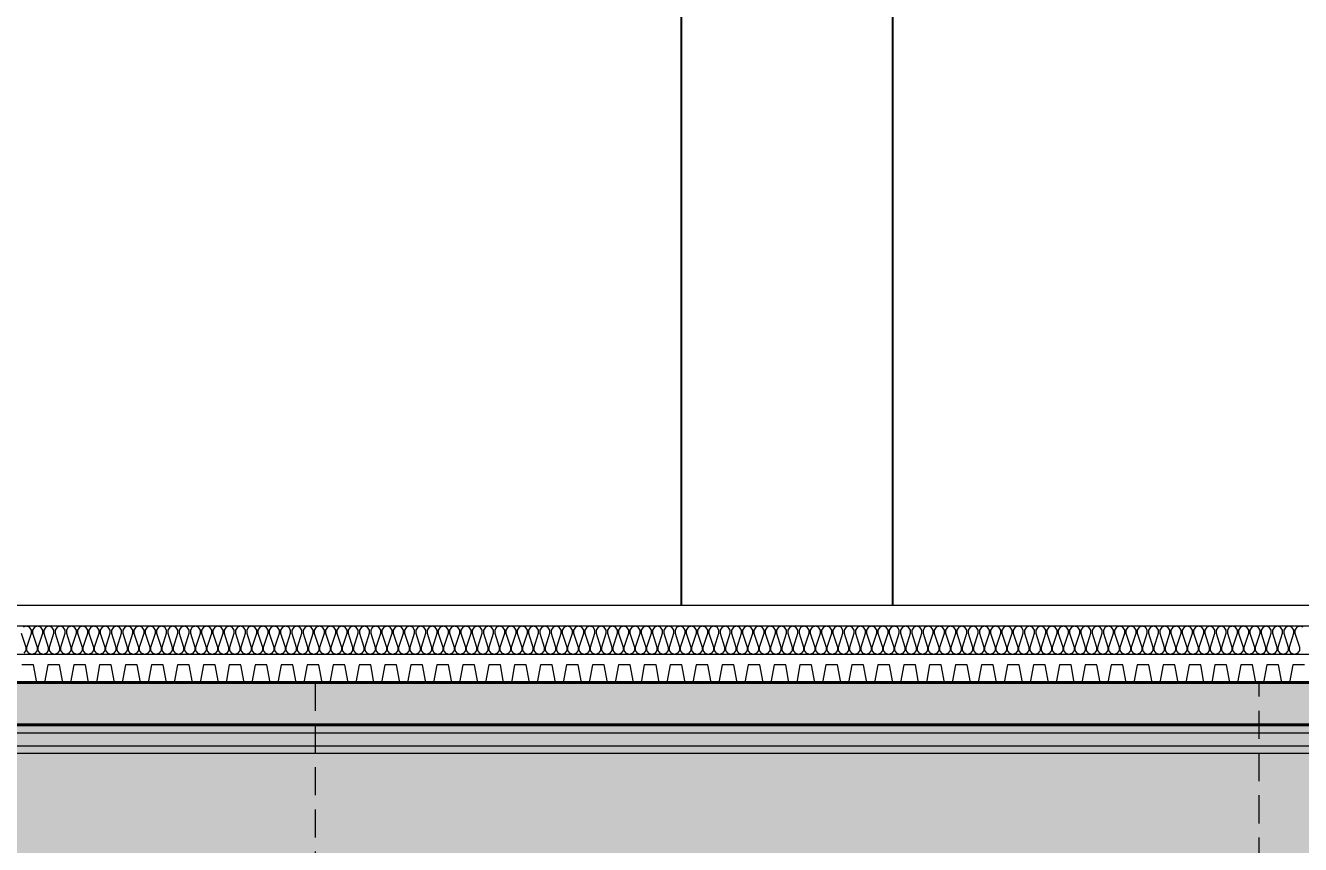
# Model space of a CAD drawing. Header units: millimetres. Extents: x 0 to 420000, y 0 to 297000.
# Drawn here: x 269607 to 278656, y 22751 to 28563 of the extents above; entities that cross this region are included whole.
import ezdxf
from ezdxf.enums import TextEntityAlignment as Align

# ---------------------------------------------------------------- set-up
doc = ezdxf.new("R2010")
doc.units = ezdxf.units.MM
doc.linetypes.add('CEN', pattern=[62, 60, -1, 0, -1])
doc.linetypes.add('HIDDEN', pattern=[0.375, 0.25, -0.125])
for name, color, linetype, lineweight in [('A-AXIS-LINE', 1, 'CEN', 15), ('A-CONC-LIN1', 2, 'Continuous', 40), ('A-ELEV-LIN2', 7, 'Continuous', 25), ('A-SECT-LIN3', 255, 'Continuous', 18), ('A-XXXX-DRBD', 9, 'Continuous', 20), ('A-XXXX-FIN2', 6, 'Continuous', 20), ('A-XXXX-HATC', 8, 'Continuous', 18), ('A-XXXX-HID', 8, 'HIDDEN', 18), ('A-XXXX-INSL2', 8, 'Continuous', 18)]:
    doc.layers.add(name, color=color, linetype=linetype, lineweight=lineweight)
doc.layers.add('A-CONC-SOLD', color=253, linetype='CEN')
doc.layers.add('A-XXXX-SOLD', color=252, linetype='Continuous')
doc.layers.add('A-XXXX-NPLT', color=144, linetype='Continuous', lineweight=15, plot=False)
doc.styles.add('맑은고딕', font='')
doc.styles.get('맑은고딕').set_extended_font_data('Malgun Gothic')

# ---------------------------------------------------------------- blocks, each defined once
blk = doc.blocks.new('axis(211208)')
at = {"layer": 'A-AXIS-LINE', "ltscale": 1000}
for p, q in [((4631788.1, -441118.7), (4955413.1, -441118.7)), ((4631788.1, -442118.7), (4955413.1, -442118.7))]:
    blk.add_line(p, q, dxfattribs=at)
blk = doc.blocks.new('지하2층')
at = {"layer": 'A-CONC-SOLD'}
h = blk.add_hatch(color=256, dxfattribs=at)
h.dxf.hatch_style = 1
h.paths.add_polyline_path([(4879373.8, -392168.7), (4878973.8, -392168.7), (4878973.8, -391118.7), (4878823.8, -391118.7), (4878823.8, -391368.7), (4878373.8, -391368.7), (4878373.8, -392368.7), (4878323.8, -392368.7), (4878323.8, -393068.7), (4878673.8, -393068.7), (4878673.8, -401668.7), (4877923.8, -401668.7), (4877923.8, -401118.7), (4877723.8, -401118.7), (4877723.8, -401668.7), (4801523.8, -401668.7), (4801523.8, -401128.7), (4801323.8, -401128.7), (4801323.8, -401968.7), (4801493.8, -401968.7), (4801478.8, -401977.7), (4801478.8, -402318.7), (4759168.8, -402318.7), (4759168.8, -401977.7), (4759153.8, -401968.7), (4759323.8, -401968.7), (4759323.8, -401128.7), (4759123.8, -401128.7), (4759123.8, -401668.7), (4682923.8, -401668.7), (4682923.8, -401118.7), (4682723.8, -401118.7), (4682723.8, -401668.7), (4681973.8, -401668.7), (4681973.8, -393068.7), (4682323.8, -393068.7), (4682323.8, -392368.7), (4682273.8, -392368.7), (4682273.8, -391368.7), (4681823.8, -391368.7), (4681823.8, -391118.7), (4681673.8, -391118.7), (4681673.8, -392168.7), (4681273.8, -392168.7), (4681273.8, -401968.7), (4758323.8, -401968.7), (4758323.8, -402618.7), (4802323.8, -402618.7), (4802323.8, -401968.7), (4879373.8, -401968.7)])
at = {"layer": 'A-CONC-LIN1'}
for points in [[(4681673.8, -391118.7), (4681673.8, -392168.7), (4681273.8, -392168.7), (4681273.8, -401968.7), (4758323.8, -401968.7), (4758323.8, -402618.7), (4802323.8, -402618.7), (4802323.8, -401968.7), (4879373.8, -401968.7), (4879373.8, -392168.7), (4878973.8, -392168.7), (4878973.8, -391118.7)], [(4878973.8, -391118.7), (4878823.8, -391118.7), (4878823.8, -391368.7), (4878373.8, -391368.7), (4878373.8, -392368.7), (4878323.8, -392368.7), (4878323.8, -393068.7), (4878673.8, -393068.7), (4878673.8, -401668.7), (4877923.8, -401668.7), (4877923.8, -401118.7), (4877723.8, -401118.7), (4877723.8, -401668.7), (4801523.8, -401668.7), (4801523.8, -401128.7), (4801323.8, -401128.7), (4801323.8, -401968.7), (4801493.8, -401968.7), (4801478.8, -401977.7), (4801478.8, -402318.7), (4759168.8, -402318.7)]]:
    blk.add_lwpolyline(points, dxfattribs=at)
at = {"layer": 'A-ELEV-LIN2'}
for p, q in [((4844573.8, -401118.7), (4844573.8, -392868.7)), ((4846073.8, -401118.7), (4846073.8, -392868.7))]:
    blk.add_line(p, q, dxfattribs=at)
at = {"layer": 'A-XXXX-DRBD'}
blk.add_lwpolyline([(4848995, -401543.7), (4848912.2, -401543.7), (4848888.9, -401668.7), (4848834.2, -401668.7), (4848810.9, -401543.7), (4848728.1, -401543.7), (4848704.8, -401668.7), (4848650.1, -401668.7), (4848626.8, -401543.7), (4848544, -401543.7), (4848520.7, -401668.7), (4848466, -401668.7), (4848442.7, -401543.7), (4848359.9, -401543.7), (4848336.6, -401668.7), (4848281.9, -401668.7), (4848258.6, -401543.7), (4848175.8, -401543.7), (4848152.5, -401668.7), (4848097.9, -401668.7), (4848074.5, -401543.7), (4847991.7, -401543.7), (4847968.4, -401668.7), (4847913.8, -401668.7), (4847890.5, -401543.7), (4847807.6, -401543.7), (4847784.3, -401668.7), (4847729.7, -401668.7), (4847706.4, -401543.7), (4847623.5, -401543.7), (4847600.2, -401668.7), (4847545.6, -401668.7), (4847522.3, -401543.7), (4847439.5, -401543.7), (4847416.1, -401668.7), (4847361.5, -401668.7), (4847338.2, -401543.7), (4847255.4, -401543.7), (4847232, -401668.7), (4847177.4, -401668.7), (4847154.1, -401543.7), (4847071.3, -401543.7), (4847048, -401668.7), (4846993.3, -401668.7), (4846970, -401543.7), (4846887.2, -401543.7), (4846863.9, -401668.7), (4846809.2, -401668.7), (4846785.9, -401543.7), (4846703.1, -401543.7), (4846679.8, -401668.7), (4846625.1, -401668.7), (4846601.8, -401543.7), (4846519, -401543.7), (4846495.7, -401668.7), (4846441.1, -401668.7), (4846417.7, -401543.7), (4846334.9, -401543.7), (4846311.6, -401668.7), (4846257, -401668.7), (4846233.7, -401543.7), (4846150.8, -401543.7), (4846127.5, -401668.7), (4846072.9, -401668.7), (4846049.6, -401543.7), (4845966.7, -401543.7), (4845943.4, -401668.7), (4845888.8, -401668.7), (4845865.5, -401543.7), (4845782.6, -401543.7), (4845759.3, -401668.7), (4845704.7, -401668.7), (4845681.4, -401543.7), (4845598.6, -401543.7), (4845575.2, -401668.7), (4845520.6, -401668.7), (4845497.3, -401543.7), (4845414.5, -401543.7), (4845391.2, -401668.7), (4845336.5, -401668.7), (4845313.2, -401543.7), (4845230.4, -401543.7), (4845207.1, -401668.7), (4845152.4, -401668.7), (4845129.1, -401543.7), (4845046.3, -401543.7), (4845023, -401668.7), (4844968.3, -401668.7), (4844945, -401543.7), (4844862.2, -401543.7), (4844838.9, -401668.7), (4844784.2, -401668.7), (4844760.9, -401543.7), (4844678.1, -401543.7), (4844654.8, -401668.7), (4844600.2, -401668.7), (4844576.8, -401543.7), (4844494, -401543.7), (4844470.7, -401668.7), (4844416.1, -401668.7), (4844392.8, -401543.7), (4844309.9, -401543.7), (4844286.6, -401668.7), (4844232, -401668.7), (4844208.7, -401543.7), (4844125.8, -401543.7), (4844102.5, -401668.7), (4844047.9, -401668.7), (4844024.6, -401543.7), (4843941.8, -401543.7), (4843918.4, -401668.7), (4843863.8, -401668.7), (4843840.5, -401543.7), (4843757.7, -401543.7), (4843734.4, -401668.7), (4843679.7, -401668.7), (4843656.4, -401543.7), (4843573.6, -401543.7), (4843550.3, -401668.7), (4843495.6, -401668.7), (4843472.3, -401543.7), (4843389.5, -401543.7), (4843366.2, -401668.7), (4843311.5, -401668.7), (4843288.2, -401543.7), (4843205.4, -401543.7), (4843182.1, -401668.7), (4843127.4, -401668.7), (4843104.1, -401543.7), (4843021.3, -401543.7), (4842998, -401668.7), (4842943.4, -401668.7), (4842920, -401543.7), (4842837.2, -401543.7), (4842813.9, -401668.7), (4842759.3, -401668.7), (4842736, -401543.7), (4842653.1, -401543.7), (4842629.8, -401668.7), (4842575.2, -401668.7), (4842551.9, -401543.7), (4842469, -401543.7), (4842445.7, -401668.7), (4842391.1, -401668.7), (4842367.8, -401543.7), (4842285, -401543.7), (4842261.6, -401668.7), (4842207, -401668.7), (4842183.7, -401543.7), (4842100.9, -401543.7), (4842077.6, -401668.7), (4842022.9, -401668.7), (4841999.6, -401543.7), (4841916.8, -401543.7), (4841893.5, -401668.7), (4841838.8, -401668.7), (4841815.5, -401543.7), (4841732.7, -401543.7), (4841709.4, -401668.7), (4841654.7, -401668.7), (4841631.4, -401543.7), (4841548.6, -401543.7), (4841525.3, -401668.7), (4841470.6, -401668.7), (4841447.3, -401543.7), (4841364.5, -401543.7), (4841341.2, -401668.7), (4841286.6, -401668.7), (4841263.2, -401543.7), (4841180.4, -401543.7), (4841157.1, -401668.7), (4841102.5, -401668.7), (4841079.2, -401543.7), (4840996.3, -401543.7), (4840973, -401668.7), (4840918.4, -401668.7), (4840895.1, -401543.7), (4840812.2, -401543.7), (4840788.9, -401668.7), (4840734.3, -401668.7), (4840711, -401543.7), (4840628.2, -401543.7), (4840604.8, -401668.7), (4840550.2, -401668.7), (4840526.9, -401543.7), (4840444.1, -401543.7), (4840420.7, -401668.7), (4840366.1, -401668.7), (4840342.8, -401543.7), (4840260, -401543.7), (4840236.7, -401668.7), (4840182, -401668.7), (4840158.7, -401543.7), (4840075.9, -401543.7), (4840052.6, -401668.7), (4839997.9, -401668.7), (4839974.6, -401543.7), (4839891.8, -401543.7)], dxfattribs=at)
at = {"layer": 'A-XXXX-FIN2'}
blk.add_lwpolyline([(4801423.8, -401118.7), (4877723.8, -401118.7)], dxfattribs=at)
at = {"layer": 'A-XXXX-INSL2'}
for points in [[(4877723.8, -401268.7), (4801533.8, -401268.7)], [(4848985.8, -401276.7), (4848963.8, -401268.7), (4848941.8, -401276.7), (4848927.8, -401296.7), (4848927.8, -401318.7), (4848959.8, -401418.7), (4848959.8, -401440.7), (4848945.8, -401460.7), (4848923.8, -401468.7), (4848901.8, -401460.7), (4848887.8, -401440.7), (4848887.8, -401418.7), (4848919.8, -401318.7), (4848919.8, -401296.7), (4848905.8, -401276.7), (4848883.8, -401268.7), (4848861.8, -401276.7), (4848847.8, -401296.7), (4848847.8, -401318.7), (4848879.8, -401418.7), (4848879.8, -401440.7), (4848865.8, -401460.7), (4848843.8, -401468.7), (4848821.8, -401460.7), (4848807.8, -401440.7), (4848807.8, -401418.7), (4848839.8, -401318.7), (4848839.8, -401296.7), (4848825.8, -401276.7), (4848803.8, -401268.7), (4848781.8, -401276.7), (4848767.8, -401296.7), (4848767.8, -401318.7), (4848799.8, -401418.7), (4848799.8, -401440.7), (4848785.8, -401460.7), (4848763.8, -401468.7), (4848741.8, -401460.7), (4848727.8, -401440.7), (4848727.8, -401418.7), (4848759.8, -401318.7), (4848759.8, -401296.7), (4848745.8, -401276.7), (4848723.8, -401268.7), (4848701.8, -401276.7), (4848687.8, -401296.7), (4848687.8, -401318.7), (4848719.8, -401418.7), (4848719.8, -401440.7), (4848705.8, -401460.7), (4848683.8, -401468.7), (4848661.8, -401460.7), (4848647.8, -401440.7), (4848647.8, -401418.7), (4848679.8, -401318.7), (4848679.8, -401296.7), (4848665.8, -401276.7), (4848643.8, -401268.7), (4848621.8, -401276.7), (4848607.8, -401296.7), (4848607.8, -401318.7), (4848639.8, -401418.7), (4848639.8, -401440.7), (4848625.8, -401460.7), (4848603.8, -401468.7), (4848581.8, -401460.7), (4848567.8, -401440.7), (4848567.8, -401418.7), (4848599.8, -401318.7), (4848599.8, -401296.7), (4848585.8, -401276.7), (4848563.8, -401268.7), (4848541.8, -401276.7), (4848527.8, -401296.7), (4848527.8, -401318.7), (4848559.8, -401418.7), (4848559.8, -401440.7), (4848545.8, -401460.7), (4848523.8, -401468.7), (4848501.8, -401460.7), (4848487.8, -401440.7), (4848487.8, -401418.7), (4848519.8, -401318.7), (4848519.8, -401296.7), (4848505.8, -401276.7), (4848483.8, -401268.7), (4848461.8, -401276.7), (4848447.8, -401296.7), (4848447.8, -401318.7), (4848479.8, -401418.7), (4848479.8, -401440.7), (4848465.8, -401460.7), (4848443.8, -401468.7), (4848421.8, -401460.7), (4848407.8, -401440.7), (4848407.8, -401418.7), (4848439.8, -401318.7), (4848439.8, -401296.7), (4848425.8, -401276.7), (4848403.8, -401268.7), (4848381.8, -401276.7), (4848367.8, -401296.7), (4848367.8, -401318.7), (4848399.8, -401418.7), (4848399.8, -401440.7), (4848385.8, -401460.7), (4848363.8, -401468.7), (4848341.8, -401460.7), (4848327.8, -401440.7), (4848327.8, -401418.7), (4848359.8, -401318.7), (4848359.8, -401296.7), (4848345.8, -401276.7), (4848323.8, -401268.7), (4848301.8, -401276.7), (4848287.8, -401296.7), (4848287.8, -401318.7), (4848319.8, -401418.7), (4848319.8, -401440.7), (4848305.8, -401460.7), (4848283.8, -401468.7), (4848261.8, -401460.7), (4848247.8, -401440.7), (4848247.8, -401418.7), (4848279.8, -401318.7), (4848279.8, -401296.7), (4848265.8, -401276.7), (4848243.8, -401268.7), (4848221.8, -401276.7), (4848207.8, -401296.7), (4848207.8, -401318.7), (4848239.8, -401418.7), (4848239.8, -401440.7), (4848225.8, -401460.7), (4848203.8, -401468.7), (4848181.8, -401460.7), (4848167.8, -401440.7), (4848167.8, -401418.7), (4848199.8, -401318.7), (4848199.8, -401296.7), (4848185.8, -401276.7), (4848163.8, -401268.7), (4848141.8, -401276.7), (4848127.8, -401296.7), (4848127.8, -401318.7), (4848159.8, -401418.7), (4848159.8, -401440.7), (4848145.8, -401460.7), (4848123.8, -401468.7), (4848101.8, -401460.7), (4848087.8, -401440.7), (4848087.8, -401418.7), (4848119.8, -401318.7), (4848119.8, -401296.7), (4848105.8, -401276.7), (4848083.8, -401268.7), (4848061.8, -401276.7), (4848047.8, -401296.7), (4848047.8, -401318.7), (4848079.8, -401418.7), (4848079.8, -401440.7), (4848065.8, -401460.7), (4848043.8, -401468.7), (4848021.8, -401460.7), (4848007.8, -401440.7), (4848007.8, -401418.7), (4848039.8, -401318.7), (4848039.8, -401296.7), (4848025.8, -401276.7), (4848003.8, -401268.7), (4847981.8, -401276.7), (4847967.8, -401296.7), (4847967.8, -401318.7), (4847999.8, -401418.7), (4847999.8, -401440.7), (4847985.8, -401460.7), (4847963.8, -401468.7), (4847941.8, -401460.7), (4847927.8, -401440.7), (4847927.8, -401418.7), (4847959.8, -401318.7), (4847959.8, -401296.7), (4847945.8, -401276.7), (4847923.8, -401268.7), (4847901.8, -401276.7), (4847887.8, -401296.7), (4847887.8, -401318.7), (4847919.8, -401418.7), (4847919.8, -401440.7), (4847905.8, -401460.7), (4847883.8, -401468.7), (4847861.8, -401460.7), (4847847.8, -401440.7), (4847847.8, -401418.7), (4847879.8, -401318.7), (4847879.8, -401296.7), (4847865.8, -401276.7), (4847843.8, -401268.7), (4847821.8, -401276.7), (4847807.8, -401296.7), (4847807.8, -401318.7), (4847839.8, -401418.7), (4847839.8, -401440.7), (4847825.8, -401460.7), (4847803.8, -401468.7), (4847781.8, -401460.7), (4847767.8, -401440.7), (4847767.8, -401418.7), (4847799.8, -401318.7), (4847799.8, -401296.7), (4847785.8, -401276.7), (4847763.8, -401268.7), (4847741.8, -401276.7), (4847727.8, -401296.7), (4847727.8, -401318.7), (4847759.8, -401418.7), (4847759.8, -401440.7), (4847745.8, -401460.7), (4847723.8, -401468.7), (4847701.8, -401460.7), (4847687.8, -401440.7), (4847687.8, -401418.7), (4847719.8, -401318.7), (4847719.8, -401296.7), (4847705.8, -401276.7), (4847683.8, -401268.7), (4847661.8, -401276.7), (4847647.8, -401296.7), (4847647.8, -401318.7), (4847679.8, -401418.7), (4847679.8, -401440.7), (4847665.8, -401460.7), (4847643.8, -401468.7), (4847621.8, -401460.7), (4847607.8, -401440.7), (4847607.8, -401418.7), (4847639.8, -401318.7), (4847639.8, -401296.7), (4847625.8, -401276.7), (4847603.8, -401268.7), (4847581.8, -401276.7), (4847567.8, -401296.7), (4847567.8, -401318.7), (4847599.8, -401418.7), (4847599.8, -401440.7), (4847585.8, -401460.7), (4847563.8, -401468.7), (4847541.8, -401460.7), (4847527.8, -401440.7), (4847527.8, -401418.7), (4847559.8, -401318.7), (4847559.8, -401296.7), (4847545.8, -401276.7), (4847523.8, -401268.7), (4847501.8, -401276.7), (4847487.8, -401296.7), (4847487.8, -401318.7), (4847519.8, -401418.7), (4847519.8, -401440.7), (4847505.8, -401460.7), (4847483.8, -401468.7), (4847461.8, -401460.7), (4847447.8, -401440.7), (4847447.8, -401418.7), (4847479.8, -401318.7), (4847479.8, -401296.7), (4847465.8, -401276.7), (4847443.8, -401268.7), (4847421.8, -401276.7), (4847407.8, -401296.7), (4847407.8, -401318.7), (4847439.8, -401418.7), (4847439.8, -401440.7), (4847425.8, -401460.7), (4847403.8, -401468.7), (4847381.8, -401460.7), (4847367.8, -401440.7), (4847367.8, -401418.7), (4847399.8, -401318.7), (4847399.8, -401296.7), (4847385.8, -401276.7), (4847363.8, -401268.7), (4847341.8, -401276.7), (4847327.8, -401296.7), (4847327.8, -401318.7), (4847359.8, -401418.7), (4847359.8, -401440.7), (4847345.8, -401460.7), (4847323.8, -401468.7), (4847301.8, -401460.7), (4847287.8, -401440.7), (4847287.8, -401418.7), (4847319.8, -401318.7), (4847319.8, -401296.7), (4847305.8, -401276.7), (4847283.8, -401268.7), (4847261.8, -401276.7), (4847247.8, -401296.7), (4847247.8, -401318.7), (4847279.8, -401418.7), (4847279.8, -401440.7), (4847265.8, -401460.7), (4847243.8, -401468.7), (4847221.8, -401460.7), (4847207.8, -401440.7), (4847207.8, -401418.7), (4847239.8, -401318.7), (4847239.8, -401296.7), (4847225.8, -401276.7), (4847203.8, -401268.7), (4847181.8, -401276.7), (4847167.8, -401296.7), (4847167.8, -401318.7), (4847199.8, -401418.7), (4847199.8, -401440.7), (4847185.8, -401460.7), (4847163.8, -401468.7), (4847141.8, -401460.7), (4847127.8, -401440.7), (4847127.8, -401418.7), (4847159.8, -401318.7), (4847159.8, -401296.7), (4847145.8, -401276.7), (4847123.8, -401268.7), (4847101.8, -401276.7), (4847087.8, -401296.7), (4847087.8, -401318.7), (4847119.8, -401418.7), (4847119.8, -401440.7), (4847105.8, -401460.7), (4847083.8, -401468.7), (4847061.8, -401460.7), (4847047.8, -401440.7), (4847047.8, -401418.7), (4847079.8, -401318.7), (4847079.8, -401296.7), (4847065.8, -401276.7), (4847043.8, -401268.7), (4847021.8, -401276.7), (4847007.8, -401296.7), (4847007.8, -401318.7), (4847039.8, -401418.7), (4847039.8, -401440.7), (4847025.8, -401460.7), (4847003.8, -401468.7), (4846981.8, -401460.7), (4846967.8, -401440.7), (4846967.8, -401418.7), (4846999.8, -401318.7), (4846999.8, -401296.7), (4846985.8, -401276.7), (4846963.8, -401268.7), (4846941.8, -401276.7), (4846927.8, -401296.7), (4846927.8, -401318.7), (4846959.8, -401418.7), (4846959.8, -401440.7), (4846945.8, -401460.7), (4846923.8, -401468.7), (4846901.8, -401460.7), (4846887.8, -401440.7), (4846887.8, -401418.7), (4846919.8, -401318.7), (4846919.8, -401296.7), (4846905.8, -401276.7), (4846883.8, -401268.7), (4846861.8, -401276.7), (4846847.8, -401296.7), (4846847.8, -401318.7), (4846879.8, -401418.7), (4846879.8, -401440.7), (4846865.8, -401460.7), (4846843.8, -401468.7), (4846821.8, -401460.7), (4846807.8, -401440.7), (4846807.8, -401418.7), (4846839.8, -401318.7), (4846839.8, -401296.7), (4846825.8, -401276.7), (4846803.8, -401268.7), (4846781.8, -401276.7), (4846767.8, -401296.7), (4846767.8, -401318.7), (4846799.8, -401418.7), (4846799.8, -401440.7), (4846785.8, -401460.7), (4846763.8, -401468.7), (4846741.8, -401460.7), (4846727.8, -401440.7), (4846727.8, -401418.7), (4846759.8, -401318.7), (4846759.8, -401296.7), (4846745.8, -401276.7), (4846723.8, -401268.7), (4846701.8, -401276.7), (4846687.8, -401296.7), (4846687.8, -401318.7), (4846719.8, -401418.7), (4846719.8, -401440.7), (4846705.8, -401460.7), (4846683.8, -401468.7), (4846661.8, -401460.7), (4846647.8, -401440.7), (4846647.8, -401418.7), (4846679.8, -401318.7), (4846679.8, -401296.7), (4846665.8, -401276.7), (4846643.8, -401268.7), (4846621.8, -401276.7), (4846607.8, -401296.7), (4846607.8, -401318.7), (4846639.8, -401418.7), (4846639.8, -401440.7), (4846625.8, -401460.7), (4846603.8, -401468.7), (4846581.8, -401460.7), (4846567.8, -401440.7), (4846567.8, -401418.7), (4846599.8, -401318.7), (4846599.8, -401296.7), (4846585.8, -401276.7), (4846563.8, -401268.7), (4846541.8, -401276.7), (4846527.8, -401296.7), (4846527.8, -401318.7), (4846559.8, -401418.7), (4846559.8, -401440.7), (4846545.8, -401460.7), (4846523.8, -401468.7), (4846501.8, -401460.7), (4846487.8, -401440.7), (4846487.8, -401418.7), (4846519.8, -401318.7), (4846519.8, -401296.7), (4846505.8, -401276.7), (4846483.8, -401268.7), (4846461.8, -401276.7), (4846447.8, -401296.7), (4846447.8, -401318.7), (4846479.8, -401418.7), (4846479.8, -401440.7), (4846465.8, -401460.7), (4846443.8, -401468.7), (4846421.8, -401460.7), (4846407.8, -401440.7), (4846407.8, -401418.7), (4846439.8, -401318.7), (4846439.8, -401296.7), (4846425.8, -401276.7), (4846403.8, -401268.7), (4846381.8, -401276.7), (4846367.8, -401296.7), (4846367.8, -401318.7), (4846399.8, -401418.7), (4846399.8, -401440.7), (4846385.8, -401460.7), (4846363.8, -401468.7), (4846341.8, -401460.7), (4846327.8, -401440.7), (4846327.8, -401418.7), (4846359.8, -401318.7), (4846359.8, -401296.7), (4846345.8, -401276.7), (4846323.8, -401268.7), (4846301.8, -401276.7), (4846287.8, -401296.7), (4846287.8, -401318.7), (4846319.8, -401418.7), (4846319.8, -401440.7), (4846305.8, -401460.7), (4846283.8, -401468.7), (4846261.8, -401460.7), (4846247.8, -401440.7), (4846247.8, -401418.7), (4846279.8, -401318.7), (4846279.8, -401296.7), (4846265.8, -401276.7), (4846243.8, -401268.7), (4846221.8, -401276.7), (4846207.8, -401296.7), (4846207.8, -401318.7), (4846239.8, -401418.7), (4846239.8, -401440.7), (4846225.8, -401460.7), (4846203.8, -401468.7), (4846181.8, -401460.7), (4846167.8, -401440.7), (4846167.8, -401418.7), (4846199.8, -401318.7), (4846199.8, -401296.7), (4846185.8, -401276.7), (4846163.8, -401268.7), (4846141.8, -401276.7), (4846127.8, -401296.7), (4846127.8, -401318.7), (4846159.8, -401418.7), (4846159.8, -401440.7), (4846145.8, -401460.7), (4846123.8, -401468.7), (4846101.8, -401460.7), (4846087.8, -401440.7), (4846087.8, -401418.7), (4846119.8, -401318.7), (4846119.8, -401296.7), (4846105.8, -401276.7), (4846083.8, -401268.7), (4846061.8, -401276.7), (4846047.8, -401296.7), (4846047.8, -401318.7), (4846079.8, -401418.7), (4846079.8, -401440.7), (4846065.8, -401460.7), (4846043.8, -401468.7), (4846021.8, -401460.7), (4846007.8, -401440.7), (4846007.8, -401418.7), (4846039.8, -401318.7), (4846039.8, -401296.7), (4846025.8, -401276.7), (4846003.8, -401268.7), (4845981.8, -401276.7), (4845967.8, -401296.7), (4845967.8, -401318.7), (4845999.8, -401418.7), (4845999.8, -401440.7), (4845985.8, -401460.7), (4845963.8, -401468.7), (4845941.8, -401460.7), (4845927.8, -401440.7), (4845927.8, -401418.7), (4845959.8, -401318.7), (4845959.8, -401296.7), (4845945.8, -401276.7), (4845923.8, -401268.7), (4845901.8, -401276.7), (4845887.8, -401296.7), (4845887.8, -401318.7), (4845919.8, -401418.7), (4845919.8, -401440.7), (4845905.8, -401460.7), (4845883.8, -401468.7), (4845861.8, -401460.7), (4845847.8, -401440.7), (4845847.8, -401418.7), (4845879.8, -401318.7), (4845879.8, -401296.7), (4845865.8, -401276.7), (4845843.8, -401268.7), (4845821.8, -401276.7), (4845807.8, -401296.7), (4845807.8, -401318.7), (4845839.8, -401418.7), (4845839.8, -401440.7), (4845825.8, -401460.7), (4845803.8, -401468.7), (4845781.8, -401460.7), (4845767.8, -401440.7), (4845767.8, -401418.7), (4845799.8, -401318.7), (4845799.8, -401296.7), (4845785.8, -401276.7), (4845763.8, -401268.7), (4845741.8, -401276.7), (4845727.8, -401296.7), (4845727.8, -401318.7), (4845759.8, -401418.7), (4845759.8, -401440.7), (4845745.8, -401460.7), (4845723.8, -401468.7), (4845701.8, -401460.7), (4845687.8, -401440.7), (4845687.8, -401418.7), (4845719.8, -401318.7), (4845719.8, -401296.7), (4845705.8, -401276.7), (4845683.8, -401268.7), (4845661.8, -401276.7), (4845647.8, -401296.7), (4845647.8, -401318.7), (4845679.8, -401418.7), (4845679.8, -401440.7), (4845665.8, -401460.7), (4845643.8, -401468.7), (4845621.8, -401460.7), (4845607.8, -401440.7), (4845607.8, -401418.7), (4845639.8, -401318.7), (4845639.8, -401296.7), (4845625.8, -401276.7), (4845603.8, -401268.7), (4845581.8, -401276.7), (4845567.8, -401296.7), (4845567.8, -401318.7), (4845599.8, -401418.7), (4845599.8, -401440.7), (4845585.8, -401460.7), (4845563.8, -401468.7), (4845541.8, -401460.7), (4845527.8, -401440.7), (4845527.8, -401418.7), (4845559.8, -401318.7), (4845559.8, -401296.7), (4845545.8, -401276.7), (4845523.8, -401268.7), (4845501.8, -401276.7), (4845487.8, -401296.7), (4845487.8, -401318.7), (4845519.8, -401418.7), (4845519.8, -401440.7), (4845505.8, -401460.7), (4845483.8, -401468.7), (4845461.8, -401460.7), (4845447.8, -401440.7), (4845447.8, -401418.7), (4845479.8, -401318.7), (4845479.8, -401296.7), (4845465.8, -401276.7), (4845443.8, -401268.7), (4845421.8, -401276.7), (4845407.8, -401296.7), (4845407.8, -401318.7), (4845439.8, -401418.7), (4845439.8, -401440.7), (4845425.8, -401460.7), (4845403.8, -401468.7), (4845381.8, -401460.7), (4845367.8, -401440.7), (4845367.8, -401418.7), (4845399.8, -401318.7), (4845399.8, -401296.7), (4845385.8, -401276.7), (4845363.8, -401268.7), (4845341.8, -401276.7), (4845327.8, -401296.7), (4845327.8, -401318.7), (4845359.8, -401418.7), (4845359.8, -401440.7), (4845345.8, -401460.7), (4845323.8, -401468.7), (4845301.8, -401460.7), (4845287.8, -401440.7), (4845287.8, -401418.7), (4845319.8, -401318.7), (4845319.8, -401296.7), (4845305.8, -401276.7), (4845283.8, -401268.7), (4845261.8, -401276.7), (4845247.8, -401296.7), (4845247.8, -401318.7), (4845279.8, -401418.7), (4845279.8, -401440.7), (4845265.8, -401460.7), (4845243.8, -401468.7), (4845221.8, -401460.7), (4845207.8, -401440.7), (4845207.8, -401418.7), (4845239.8, -401318.7), (4845239.8, -401296.7), (4845225.8, -401276.7), (4845203.8, -401268.7), (4845181.8, -401276.7), (4845167.8, -401296.7), (4845167.8, -401318.7), (4845199.8, -401418.7), (4845199.8, -401440.7), (4845185.8, -401460.7), (4845163.8, -401468.7), (4845141.8, -401460.7), (4845127.8, -401440.7), (4845127.8, -401418.7), (4845159.8, -401318.7), (4845159.8, -401296.7), (4845145.8, -401276.7), (4845123.8, -401268.7), (4845101.8, -401276.7), (4845087.8, -401296.7), (4845087.8, -401318.7), (4845119.8, -401418.7), (4845119.8, -401440.7), (4845105.8, -401460.7), (4845083.8, -401468.7), (4845061.8, -401460.7), (4845047.8, -401440.7), (4845047.8, -401418.7), (4845079.8, -401318.7), (4845079.8, -401296.7), (4845065.8, -401276.7), (4845043.8, -401268.7), (4845021.8, -401276.7), (4845007.8, -401296.7), (4845007.8, -401318.7), (4845039.8, -401418.7), (4845039.8, -401440.7), (4845025.8, -401460.7), (4845003.8, -401468.7), (4844981.8, -401460.7), (4844967.8, -401440.7), (4844967.8, -401418.7), (4844999.8, -401318.7), (4844999.8, -401296.7), (4844985.8, -401276.7), (4844963.8, -401268.7), (4844941.8, -401276.7), (4844927.8, -401296.7), (4844927.8, -401318.7), (4844959.8, -401418.7), (4844959.8, -401440.7), (4844945.8, -401460.7), (4844923.8, -401468.7), (4844901.8, -401460.7), (4844887.8, -401440.7), (4844887.8, -401418.7), (4844919.8, -401318.7), (4844919.8, -401296.7), (4844905.8, -401276.7), (4844883.8, -401268.7), (4844861.8, -401276.7), (4844847.8, -401296.7), (4844847.8, -401318.7), (4844879.8, -401418.7), (4844879.8, -401440.7), (4844865.8, -401460.7), (4844843.8, -401468.7), (4844821.8, -401460.7), (4844807.8, -401440.7), (4844807.8, -401418.7), (4844839.8, -401318.7), (4844839.8, -401296.7), (4844825.8, -401276.7), (4844803.8, -401268.7), (4844781.8, -401276.7), (4844767.8, -401296.7), (4844767.8, -401318.7), (4844799.8, -401418.7), (4844799.8, -401440.7), (4844785.8, -401460.7), (4844763.8, -401468.7), (4844741.8, -401460.7), (4844727.8, -401440.7), (4844727.8, -401418.7), (4844759.8, -401318.7), (4844759.8, -401296.7), (4844745.8, -401276.7), (4844723.8, -401268.7), (4844701.8, -401276.7), (4844687.8, -401296.7), (4844687.8, -401318.7), (4844719.8, -401418.7), (4844719.8, -401440.7), (4844705.8, -401460.7), (4844683.8, -401468.7), (4844661.8, -401460.7), (4844647.8, -401440.7), (4844647.8, -401418.7), (4844679.8, -401318.7), (4844679.8, -401296.7), (4844665.8, -401276.7), (4844643.8, -401268.7), (4844621.8, -401276.7), (4844607.8, -401296.7), (4844607.8, -401318.7), (4844639.8, -401418.7), (4844639.8, -401440.7), (4844625.8, -401460.7), (4844603.8, -401468.7), (4844581.8, -401460.7), (4844567.8, -401440.7), (4844567.8, -401418.7), (4844599.8, -401318.7), (4844599.8, -401296.7), (4844585.8, -401276.7), (4844563.8, -401268.7), (4844541.8, -401276.7), (4844527.8, -401296.7), (4844527.8, -401318.7), (4844559.8, -401418.7), (4844559.8, -401440.7), (4844545.8, -401460.7), (4844523.8, -401468.7), (4844501.8, -401460.7), (4844487.8, -401440.7), (4844487.8, -401418.7), (4844519.8, -401318.7), (4844519.8, -401296.7), (4844505.8, -401276.7), (4844483.8, -401268.7), (4844461.8, -401276.7), (4844447.8, -401296.7), (4844447.8, -401318.7), (4844479.8, -401418.7), (4844479.8, -401440.7), (4844465.8, -401460.7), (4844443.8, -401468.7), (4844421.8, -401460.7), (4844407.8, -401440.7), (4844407.8, -401418.7), (4844439.8, -401318.7), (4844439.8, -401296.7), (4844425.8, -401276.7), (4844403.8, -401268.7), (4844381.8, -401276.7), (4844367.8, -401296.7), (4844367.8, -401318.7), (4844399.8, -401418.7), (4844399.8, -401440.7), (4844385.8, -401460.7), (4844363.8, -401468.7), (4844341.8, -401460.7), (4844327.8, -401440.7), (4844327.8, -401418.7), (4844359.8, -401318.7), (4844359.8, -401296.7), (4844345.8, -401276.7), (4844323.8, -401268.7), (4844301.8, -401276.7), (4844287.8, -401296.7), (4844287.8, -401318.7), (4844319.8, -401418.7), (4844319.8, -401440.7), (4844305.8, -401460.7), (4844283.8, -401468.7), (4844261.8, -401460.7), (4844247.8, -401440.7), (4844247.8, -401418.7), (4844279.8, -401318.7), (4844279.8, -401296.7), (4844265.8, -401276.7), (4844243.8, -401268.7), (4844221.8, -401276.7), (4844207.8, -401296.7), (4844207.8, -401318.7), (4844239.8, -401418.7), (4844239.8, -401440.7), (4844225.8, -401460.7), (4844203.8, -401468.7), (4844181.8, -401460.7), (4844167.8, -401440.7), (4844167.8, -401418.7), (4844199.8, -401318.7), (4844199.8, -401296.7), (4844185.8, -401276.7), (4844163.8, -401268.7), (4844141.8, -401276.7), (4844127.8, -401296.7), (4844127.8, -401318.7), (4844159.8, -401418.7), (4844159.8, -401440.7), (4844145.8, -401460.7), (4844123.8, -401468.7), (4844101.8, -401460.7), (4844087.8, -401440.7), (4844087.8, -401418.7), (4844119.8, -401318.7), (4844119.8, -401296.7), (4844105.8, -401276.7), (4844083.8, -401268.7), (4844061.8, -401276.7), (4844047.8, -401296.7), (4844047.8, -401318.7), (4844079.8, -401418.7), (4844079.8, -401440.7), (4844065.8, -401460.7), (4844043.8, -401468.7), (4844021.8, -401460.7), (4844007.8, -401440.7), (4844007.8, -401418.7), (4844039.8, -401318.7), (4844039.8, -401296.7), (4844025.8, -401276.7), (4844003.8, -401268.7), (4843981.8, -401276.7), (4843967.8, -401296.7), (4843967.8, -401318.7), (4843999.8, -401418.7), (4843999.8, -401440.7), (4843985.8, -401460.7), (4843963.8, -401468.7), (4843941.8, -401460.7), (4843927.8, -401440.7), (4843927.8, -401418.7), (4843959.8, -401318.7), (4843959.8, -401296.7), (4843945.8, -401276.7), (4843923.8, -401268.7), (4843901.8, -401276.7), (4843887.8, -401296.7), (4843887.8, -401318.7), (4843919.8, -401418.7), (4843919.8, -401440.7), (4843905.8, -401460.7), (4843883.8, -401468.7), (4843861.8, -401460.7), (4843847.8, -401440.7), (4843847.8, -401418.7), (4843879.8, -401318.7), (4843879.8, -401296.7), (4843865.8, -401276.7), (4843843.8, -401268.7), (4843821.8, -401276.7), (4843807.8, -401296.7), (4843807.8, -401318.7), (4843839.8, -401418.7), (4843839.8, -401440.7), (4843825.8, -401460.7), (4843803.8, -401468.7), (4843781.8, -401460.7), (4843767.8, -401440.7), (4843767.8, -401418.7), (4843799.8, -401318.7), (4843799.8, -401296.7), (4843785.8, -401276.7), (4843763.8, -401268.7), (4843741.8, -401276.7), (4843727.8, -401296.7), (4843727.8, -401318.7), (4843759.8, -401418.7), (4843759.8, -401440.7), (4843745.8, -401460.7), (4843723.8, -401468.7), (4843701.8, -401460.7), (4843687.8, -401440.7), (4843687.8, -401418.7), (4843719.8, -401318.7), (4843719.8, -401296.7), (4843705.8, -401276.7), (4843683.8, -401268.7), (4843661.8, -401276.7), (4843647.8, -401296.7), (4843647.8, -401318.7), (4843679.8, -401418.7), (4843679.8, -401440.7), (4843665.8, -401460.7), (4843643.8, -401468.7), (4843621.8, -401460.7), (4843607.8, -401440.7), (4843607.8, -401418.7), (4843639.8, -401318.7), (4843639.8, -401296.7), (4843625.8, -401276.7), (4843603.8, -401268.7), (4843581.8, -401276.7), (4843567.8, -401296.7), (4843567.8, -401318.7), (4843599.8, -401418.7), (4843599.8, -401440.7), (4843585.8, -401460.7), (4843563.8, -401468.7), (4843541.8, -401460.7), (4843527.8, -401440.7), (4843527.8, -401418.7), (4843559.8, -401318.7), (4843559.8, -401296.7), (4843545.8, -401276.7), (4843523.8, -401268.7), (4843501.8, -401276.7), (4843487.8, -401296.7), (4843487.8, -401318.7), (4843519.8, -401418.7), (4843519.8, -401440.7), (4843505.8, -401460.7), (4843483.8, -401468.7), (4843461.8, -401460.7), (4843447.8, -401440.7), (4843447.8, -401418.7), (4843479.8, -401318.7), (4843479.8, -401296.7), (4843465.8, -401276.7), (4843443.8, -401268.7), (4843421.8, -401276.7), (4843407.8, -401296.7), (4843407.8, -401318.7), (4843439.8, -401418.7), (4843439.8, -401440.7), (4843425.8, -401460.7), (4843403.8, -401468.7), (4843381.8, -401460.7), (4843367.8, -401440.7), (4843367.8, -401418.7), (4843399.8, -401318.7), (4843399.8, -401296.7), (4843385.8, -401276.7), (4843363.8, -401268.7), (4843341.8, -401276.7), (4843327.8, -401296.7), (4843327.8, -401318.7), (4843359.8, -401418.7), (4843359.8, -401440.7), (4843345.8, -401460.7), (4843323.8, -401468.7), (4843301.8, -401460.7), (4843287.8, -401440.7), (4843287.8, -401418.7), (4843319.8, -401318.7), (4843319.8, -401296.7), (4843305.8, -401276.7), (4843283.8, -401268.7), (4843261.8, -401276.7), (4843247.8, -401296.7), (4843247.8, -401318.7), (4843279.8, -401418.7), (4843279.8, -401440.7), (4843265.8, -401460.7), (4843243.8, -401468.7), (4843221.8, -401460.7), (4843207.8, -401440.7), (4843207.8, -401418.7), (4843239.8, -401318.7), (4843239.8, -401296.7), (4843225.8, -401276.7), (4843203.8, -401268.7), (4843181.8, -401276.7), (4843167.8, -401296.7), (4843167.8, -401318.7), (4843199.8, -401418.7), (4843199.8, -401440.7), (4843185.8, -401460.7), (4843163.8, -401468.7), (4843141.8, -401460.7), (4843127.8, -401440.7), (4843127.8, -401418.7), (4843159.8, -401318.7), (4843159.8, -401296.7), (4843145.8, -401276.7), (4843123.8, -401268.7), (4843101.8, -401276.7), (4843087.8, -401296.7), (4843087.8, -401318.7), (4843119.8, -401418.7), (4843119.8, -401440.7), (4843105.8, -401460.7), (4843083.8, -401468.7), (4843061.8, -401460.7), (4843047.8, -401440.7), (4843047.8, -401418.7), (4843079.8, -401318.7), (4843079.8, -401296.7), (4843065.8, -401276.7), (4843043.8, -401268.7), (4843021.8, -401276.7), (4843007.8, -401296.7), (4843007.8, -401318.7), (4843039.8, -401418.7), (4843039.8, -401440.7), (4843025.8, -401460.7), (4843003.8, -401468.7), (4842981.8, -401460.7), (4842967.8, -401440.7), (4842967.8, -401418.7), (4842999.8, -401318.7), (4842999.8, -401296.7), (4842985.8, -401276.7), (4842963.8, -401268.7), (4842941.8, -401276.7), (4842927.8, -401296.7), (4842927.8, -401318.7), (4842959.8, -401418.7), (4842959.8, -401440.7), (4842945.8, -401460.7), (4842923.8, -401468.7), (4842901.8, -401460.7), (4842887.8, -401440.7), (4842887.8, -401418.7), (4842919.8, -401318.7), (4842919.8, -401296.7), (4842905.8, -401276.7), (4842883.8, -401268.7), (4842861.8, -401276.7), (4842847.8, -401296.7), (4842847.8, -401318.7), (4842879.8, -401418.7), (4842879.8, -401440.7), (4842865.8, -401460.7), (4842843.8, -401468.7), (4842821.8, -401460.7), (4842807.8, -401440.7), (4842807.8, -401418.7), (4842839.8, -401318.7), (4842839.8, -401296.7), (4842825.8, -401276.7), (4842803.8, -401268.7), (4842781.8, -401276.7), (4842767.8, -401296.7), (4842767.8, -401318.7), (4842799.8, -401418.7), (4842799.8, -401440.7), (4842785.8, -401460.7), (4842763.8, -401468.7), (4842741.8, -401460.7), (4842727.8, -401440.7), (4842727.8, -401418.7), (4842759.8, -401318.7), (4842759.8, -401296.7), (4842745.8, -401276.7), (4842723.8, -401268.7), (4842701.8, -401276.7), (4842687.8, -401296.7), (4842687.8, -401318.7), (4842719.8, -401418.7), (4842719.8, -401440.7), (4842705.8, -401460.7), (4842683.8, -401468.7), (4842661.8, -401460.7), (4842647.8, -401440.7), (4842647.8, -401418.7), (4842679.8, -401318.7), (4842679.8, -401296.7), (4842665.8, -401276.7), (4842643.8, -401268.7), (4842621.8, -401276.7), (4842607.8, -401296.7), (4842607.8, -401318.7), (4842639.8, -401418.7), (4842639.8, -401440.7), (4842625.8, -401460.7), (4842603.8, -401468.7), (4842581.8, -401460.7), (4842567.8, -401440.7), (4842567.8, -401418.7), (4842599.8, -401318.7), (4842599.8, -401296.7), (4842585.8, -401276.7), (4842563.8, -401268.7), (4842541.8, -401276.7), (4842527.8, -401296.7), (4842527.8, -401318.7), (4842559.8, -401418.7), (4842559.8, -401440.7), (4842545.8, -401460.7), (4842523.8, -401468.7), (4842501.8, -401460.7), (4842487.8, -401440.7), (4842487.8, -401418.7), (4842519.8, -401318.7), (4842519.8, -401296.7), (4842505.8, -401276.7), (4842483.8, -401268.7), (4842461.8, -401276.7), (4842447.8, -401296.7), (4842447.8, -401318.7), (4842479.8, -401418.7), (4842479.8, -401440.7), (4842465.8, -401460.7), (4842443.8, -401468.7), (4842421.8, -401460.7), (4842407.8, -401440.7), (4842407.8, -401418.7), (4842439.8, -401318.7), (4842439.8, -401296.7), (4842425.8, -401276.7), (4842403.8, -401268.7), (4842381.8, -401276.7), (4842367.8, -401296.7), (4842367.8, -401318.7), (4842399.8, -401418.7), (4842399.8, -401440.7), (4842385.8, -401460.7), (4842363.8, -401468.7), (4842341.8, -401460.7), (4842327.8, -401440.7), (4842327.8, -401418.7), (4842359.8, -401318.7), (4842359.8, -401296.7), (4842345.8, -401276.7), (4842323.8, -401268.7), (4842301.8, -401276.7), (4842287.8, -401296.7), (4842287.8, -401318.7), (4842319.8, -401418.7), (4842319.8, -401440.7), (4842305.8, -401460.7), (4842283.8, -401468.7), (4842261.8, -401460.7), (4842247.8, -401440.7), (4842247.8, -401418.7), (4842279.8, -401318.7), (4842279.8, -401296.7), (4842265.8, -401276.7), (4842243.8, -401268.7), (4842221.8, -401276.7), (4842207.8, -401296.7), (4842207.8, -401318.7), (4842239.8, -401418.7), (4842239.8, -401440.7), (4842225.8, -401460.7), (4842203.8, -401468.7), (4842181.8, -401460.7), (4842167.8, -401440.7), (4842167.8, -401418.7), (4842199.8, -401318.7), (4842199.8, -401296.7), (4842185.8, -401276.7), (4842163.8, -401268.7), (4842141.8, -401276.7), (4842127.8, -401296.7), (4842127.8, -401318.7), (4842159.8, -401418.7), (4842159.8, -401440.7), (4842145.8, -401460.7), (4842123.8, -401468.7), (4842101.8, -401460.7), (4842087.8, -401440.7), (4842087.8, -401418.7), (4842119.8, -401318.7), (4842119.8, -401296.7), (4842105.8, -401276.7), (4842083.8, -401268.7), (4842061.8, -401276.7), (4842047.8, -401296.7), (4842047.8, -401318.7), (4842079.8, -401418.7), (4842079.8, -401440.7), (4842065.8, -401460.7), (4842043.8, -401468.7), (4842021.8, -401460.7), (4842007.8, -401440.7), (4842007.8, -401418.7), (4842039.8, -401318.7), (4842039.8, -401296.7), (4842025.8, -401276.7), (4842003.8, -401268.7), (4841981.8, -401276.7), (4841967.8, -401296.7), (4841967.8, -401318.7), (4841999.8, -401418.7), (4841999.8, -401440.7), (4841985.8, -401460.7), (4841963.8, -401468.7), (4841941.8, -401460.7), (4841927.8, -401440.7), (4841927.8, -401418.7), (4841959.8, -401318.7), (4841959.8, -401296.7), (4841945.8, -401276.7), (4841923.8, -401268.7), (4841901.8, -401276.7), (4841887.8, -401296.7), (4841887.8, -401318.7), (4841919.8, -401418.7), (4841919.8, -401440.7), (4841905.8, -401460.7), (4841883.8, -401468.7), (4841861.8, -401460.7), (4841847.8, -401440.7), (4841847.8, -401418.7), (4841879.8, -401318.7), (4841879.8, -401296.7), (4841865.8, -401276.7), (4841843.8, -401268.7), (4841821.8, -401276.7), (4841807.8, -401296.7), (4841807.8, -401318.7), (4841839.8, -401418.7), (4841839.8, -401440.7), (4841825.8, -401460.7), (4841803.8, -401468.7), (4841781.8, -401460.7), (4841767.8, -401440.7), (4841767.8, -401418.7), (4841799.8, -401318.7), (4841799.8, -401296.7), (4841785.8, -401276.7), (4841763.8, -401268.7), (4841741.8, -401276.7), (4841727.8, -401296.7), (4841727.8, -401318.7), (4841759.8, -401418.7), (4841759.8, -401440.7), (4841745.8, -401460.7), (4841723.8, -401468.7), (4841701.8, -401460.7), (4841687.8, -401440.7), (4841687.8, -401418.7), (4841719.8, -401318.7), (4841719.8, -401296.7), (4841705.8, -401276.7), (4841683.8, -401268.7), (4841661.8, -401276.7), (4841647.8, -401296.7), (4841647.8, -401318.7), (4841679.8, -401418.7), (4841679.8, -401440.7), (4841665.8, -401460.7), (4841643.8, -401468.7), (4841621.8, -401460.7), (4841607.8, -401440.7), (4841607.8, -401418.7), (4841639.8, -401318.7), (4841639.8, -401296.7), (4841625.8, -401276.7), (4841603.8, -401268.7), (4841581.8, -401276.7), (4841567.8, -401296.7), (4841567.8, -401318.7), (4841599.8, -401418.7), (4841599.8, -401440.7), (4841585.8, -401460.7), (4841563.8, -401468.7), (4841541.8, -401460.7), (4841527.8, -401440.7), (4841527.8, -401418.7), (4841559.8, -401318.7), (4841559.8, -401296.7), (4841545.8, -401276.7), (4841523.8, -401268.7), (4841501.8, -401276.7), (4841487.8, -401296.7), (4841487.8, -401318.7), (4841519.8, -401418.7), (4841519.8, -401440.7), (4841505.8, -401460.7), (4841483.8, -401468.7), (4841461.8, -401460.7), (4841447.8, -401440.7), (4841447.8, -401418.7), (4841479.8, -401318.7), (4841479.8, -401296.7), (4841465.8, -401276.7), (4841443.8, -401268.7), (4841421.8, -401276.7), (4841407.8, -401296.7), (4841407.8, -401318.7), (4841439.8, -401418.7), (4841439.8, -401440.7), (4841425.8, -401460.7), (4841403.8, -401468.7), (4841381.8, -401460.7), (4841367.8, -401440.7), (4841367.8, -401418.7), (4841399.8, -401318.7), (4841399.8, -401296.7), (4841385.8, -401276.7), (4841363.8, -401268.7), (4841341.8, -401276.7), (4841327.8, -401296.7), (4841327.8, -401318.7), (4841359.8, -401418.7), (4841359.8, -401440.7), (4841345.8, -401460.7), (4841323.8, -401468.7), (4841301.8, -401460.7), (4841287.8, -401440.7), (4841287.8, -401418.7), (4841319.8, -401318.7), (4841319.8, -401296.7), (4841305.8, -401276.7), (4841283.8, -401268.7), (4841261.8, -401276.7), (4841247.8, -401296.7), (4841247.8, -401318.7), (4841279.8, -401418.7), (4841279.8, -401440.7), (4841265.8, -401460.7), (4841243.8, -401468.7), (4841221.8, -401460.7), (4841207.8, -401440.7), (4841207.8, -401418.7), (4841239.8, -401318.7), (4841239.8, -401296.7), (4841225.8, -401276.7), (4841203.8, -401268.7), (4841181.8, -401276.7), (4841167.8, -401296.7), (4841167.8, -401318.7), (4841199.8, -401418.7), (4841199.8, -401440.7), (4841185.8, -401460.7), (4841163.8, -401468.7), (4841141.8, -401460.7), (4841127.8, -401440.7), (4841127.8, -401418.7), (4841159.8, -401318.7), (4841159.8, -401296.7), (4841145.8, -401276.7), (4841123.8, -401268.7), (4841101.8, -401276.7), (4841087.8, -401296.7), (4841087.8, -401318.7), (4841119.8, -401418.7), (4841119.8, -401440.7), (4841105.8, -401460.7), (4841083.8, -401468.7), (4841061.8, -401460.7), (4841047.8, -401440.7), (4841047.8, -401418.7), (4841079.8, -401318.7), (4841079.8, -401296.7), (4841065.8, -401276.7), (4841043.8, -401268.7), (4841021.8, -401276.7), (4841007.8, -401296.7), (4841007.8, -401318.7), (4841039.8, -401418.7), (4841039.8, -401440.7), (4841025.8, -401460.7), (4841003.8, -401468.7), (4840981.8, -401460.7), (4840967.8, -401440.7), (4840967.8, -401418.7), (4840999.8, -401318.7), (4840999.8, -401296.7), (4840985.8, -401276.7), (4840963.8, -401268.7), (4840941.8, -401276.7), (4840927.8, -401296.7), (4840927.8, -401318.7), (4840959.8, -401418.7), (4840959.8, -401440.7), (4840945.8, -401460.7), (4840923.8, -401468.7), (4840901.8, -401460.7), (4840887.8, -401440.7), (4840887.8, -401418.7), (4840919.8, -401318.7), (4840919.8, -401296.7), (4840905.8, -401276.7), (4840883.8, -401268.7), (4840861.8, -401276.7), (4840847.8, -401296.7), (4840847.8, -401318.7), (4840879.8, -401418.7), (4840879.8, -401440.7), (4840865.8, -401460.7), (4840843.8, -401468.7), (4840821.8, -401460.7), (4840807.8, -401440.7), (4840807.8, -401418.7), (4840839.8, -401318.7), (4840839.8, -401296.7), (4840825.8, -401276.7), (4840803.8, -401268.7), (4840781.8, -401276.7), (4840767.8, -401296.7), (4840767.8, -401318.7), (4840799.8, -401418.7), (4840799.8, -401440.7), (4840785.8, -401460.7), (4840763.8, -401468.7), (4840741.8, -401460.7), (4840727.8, -401440.7), (4840727.8, -401418.7), (4840759.8, -401318.7), (4840759.8, -401296.7), (4840745.8, -401276.7), (4840723.8, -401268.7), (4840701.8, -401276.7), (4840687.8, -401296.7), (4840687.8, -401318.7), (4840719.8, -401418.7), (4840719.8, -401440.7), (4840705.8, -401460.7), (4840683.8, -401468.7), (4840661.8, -401460.7), (4840647.8, -401440.7), (4840647.8, -401418.7), (4840679.8, -401318.7), (4840679.8, -401296.7), (4840665.8, -401276.7), (4840643.8, -401268.7), (4840621.8, -401276.7), (4840607.8, -401296.7), (4840607.8, -401318.7), (4840639.8, -401418.7), (4840639.8, -401440.7), (4840625.8, -401460.7), (4840603.8, -401468.7), (4840581.8, -401460.7), (4840567.8, -401440.7), (4840567.8, -401418.7), (4840599.8, -401318.7), (4840599.8, -401296.7), (4840585.8, -401276.7), (4840563.8, -401268.7), (4840541.8, -401276.7), (4840527.8, -401296.7), (4840527.8, -401318.7), (4840559.8, -401418.7), (4840559.8, -401440.7), (4840545.8, -401460.7), (4840523.8, -401468.7), (4840501.8, -401460.7), (4840487.8, -401440.7), (4840487.8, -401418.7), (4840519.8, -401318.7), (4840519.8, -401296.7), (4840505.8, -401276.7), (4840483.8, -401268.7), (4840461.8, -401276.7), (4840447.8, -401296.7), (4840447.8, -401318.7), (4840479.8, -401418.7), (4840479.8, -401440.7), (4840465.8, -401460.7), (4840443.8, -401468.7), (4840421.8, -401460.7), (4840407.8, -401440.7), (4840407.8, -401418.7), (4840439.8, -401318.7), (4840439.8, -401296.7), (4840425.8, -401276.7), (4840403.8, -401268.7), (4840381.8, -401276.7), (4840367.8, -401296.7), (4840367.8, -401318.7), (4840399.8, -401418.7), (4840399.8, -401440.7), (4840385.8, -401460.7), (4840363.8, -401468.7), (4840341.8, -401460.7), (4840327.8, -401440.7), (4840327.8, -401418.7), (4840359.8, -401318.7), (4840359.8, -401296.7), (4840345.8, -401276.7), (4840323.8, -401268.7), (4840301.8, -401276.7), (4840287.8, -401296.7), (4840287.8, -401318.7), (4840319.8, -401418.7), (4840319.8, -401440.7), (4840305.8, -401460.7), (4840283.8, -401468.7), (4840261.8, -401460.7), (4840247.8, -401440.7), (4840247.8, -401418.7), (4840279.8, -401318.7), (4840279.8, -401296.7), (4840265.8, -401276.7), (4840243.8, -401268.7), (4840221.8, -401276.7), (4840207.8, -401296.7), (4840207.8, -401318.7), (4840239.8, -401418.7), (4840239.8, -401440.7), (4840225.8, -401460.7), (4840203.8, -401468.7), (4840181.8, -401460.7), (4840167.8, -401440.7), (4840167.8, -401418.7), (4840199.8, -401318.7), (4840199.8, -401296.7), (4840185.8, -401276.7), (4840163.8, -401268.7), (4840141.8, -401276.7), (4840127.8, -401296.7), (4840127.8, -401318.7), (4840159.8, -401418.7), (4840159.8, -401440.7), (4840145.8, -401460.7), (4840123.8, -401468.7), (4840101.8, -401460.7), (4840087.8, -401440.7), (4840087.8, -401418.7), (4840119.8, -401318.7), (4840119.8, -401296.7), (4840105.8, -401276.7), (4840083.8, -401268.7), (4840061.8, -401276.7), (4840047.8, -401296.7), (4840047.8, -401318.7), (4840079.8, -401418.7), (4840079.8, -401440.7), (4840065.8, -401460.7), (4840043.8, -401468.7), (4840021.8, -401460.7), (4840007.8, -401440.7), (4840007.8, -401418.7), (4840039.8, -401318.7), (4840039.8, -401296.7), (4840025.8, -401276.7), (4840003.8, -401268.7), (4839981.8, -401276.7), (4839967.8, -401296.7), (4839967.8, -401318.7), (4839999.8, -401418.7), (4839999.8, -401440.7), (4839985.8, -401460.7), (4839963.8, -401468.7), (4839941.8, -401460.7), (4839927.8, -401440.7), (4839927.8, -401418.7), (4839959.8, -401318.7), (4839959.8, -401296.7), (4839945.8, -401276.7), (4839923.8, -401268.7), (4839901.8, -401276.7)], [(4839887.8, -401318.7), (4839919.8, -401418.7), (4839919.8, -401440.7), (4839905.8, -401460.7)], [(4877723.8, -401468.7), (4801533.8, -401468.7)]]:
    blk.add_lwpolyline(points, dxfattribs=at)
blk = doc.blocks.new('PF1_2')
at = {"layer": 'A-XXXX-HID', "color": 0, "ltscale": 800}
blk.add_lwpolyline([(-3350, 0), (-3350, -3100), (3350, -3100), (3350, 0)], close=True, dxfattribs=at)
at = {"layer": 'A-XXXX-NPLT', "style": '맑은고딕'}
blk.add_text('PF1(H:3100)', height=500, dxfattribs=at).set_placement((-1480.1, -2844.6), align=Align.MIDDLE)

msp = doc.modelspace()

# ---------------------------------------------------------------- hatches: boundary and pattern name
at = {"layer": 'A-XXXX-HATC'}
h = msp.add_hatch(dxfattribs=at)
h.set_pattern_fill('DOTS', color=256, scale=10)
h.set_pattern_definition([(0, (0, -50), (7.9375, 15.875), [0, -15.875])])
h.paths.add_polyline_path([(232012.5, 23600), (309062.5, 23600), (309062.5, 23540), (232012.5, 23540)])
h = msp.add_hatch(dxfattribs=at)
h.set_pattern_fill('돌01', color=256, scale=200)
h.set_pattern_definition([(0, (40, -50), (200, 200), [60, -140]), (0, (160, -30), (200, 200), [50, -150]), (0, (150, -20), (200, 200), [40, -160]), (0, (90, 30), (200, 200), [30, -30, 40, -100]), (0, (90, 40), (200, 200), [40, -10, 50, -100]), (0, (0, 80), (200, 200), [50, -150]), (0, (190, 90), (200, 200), [50, -150]), (90, (0, -10), (-200, 200), [30, -170]), (90, (30, 140), (-200, 200), [20, -180]), (90, (40, -50), (-200, 200), [30, -170]), (90, (60, 130), (-200, 200), [10, -190]), (90, (70, 50), (-200, 200), [30, -170]), (90, (90, -20), (-200, 200), [50, -150]), (90, (110, 120), (-200, 200), [30, -170]), (90, (130, 40), (-200, 200), [40, -160]), (90, (140, 40), (-200, 200), [40, -160]), (90, (160, -50), (-200, 200), [20, -180]), (90, (190, -20), (-200, 200), [50, -150]), (45, (20, -30), (0, 200), [84.8528, -197.98991]), (45, (40, -20), (0, 200), [42.4264, -240.41631]), (45, (130, 90), (0, 200), [56.56854, -226.27417]), (45, (130, 100), (0, 200), [42.4264, -240.41631]), (135, (60, 80), (-200, 2e-14), [14.1422, -268.70051]), (135, (20, -30), (-200, 2e-14), [28.2842, -254.55851]), (135, (80, 30), (-200, 2e-14), [28.2842, -254.55851]), (135, (130, 80), (-200, 2e-14), [28.2842, -254.55851]), (135, (190, 120), (-200, 2e-14), [42.4264, -240.41631]), (135, (190, 110), (-200, 2e-14), [28.2842, -254.55851]), (135, (180, 130), (-200, 2e-14), [28.2842, -254.55851]), (135, (120, -50), (-200, 2e-14), [42.4264, -240.41631]), (26.56505, (180, 70), (200, 8e-08), [22.36, -424.8536]), (26.56505, (130, 20), (200, 8e-08), [22.36, -424.8536]), (26.56505, (60, 80), (200, 8e-08), [44.72, -402.4936]), (26.56505, (70, 130), (200, 8e-08), [44.72, -402.4936]), (26.56505, (70, 80), (200, 8e-08), [44.72, -402.4936]), (26.56505, (190, 120), (200, 8e-08), [44.72, -402.4936]), (26.56505, (0, 20), (200, 8e-08), [67.082, -380.1316]), (26.56505, (0, 30), (200, 8e-08), [67.082, -380.1316]), (26.56505, (0, 110), (200, 8e-08), [67.082, -380.1316]), (63.43495, (100, 100), (1e-08, 200), [22.36, -424.8536]), (63.43495, (190, 90), (1e-08, 200), [22.36, -268.333595, 44.72, -111.8]), (63.43495, (170, 70), (1e-08, 200), [44.72, -402.4936]), (63.43495, (50, 90), (1e-08, 200), [44.72, -402.4936]), (63.43495, (40, 90), (1e-08, 200), [44.72, -402.4936]), (63.43495, (110, 110), (1e-08, 200), [67.082, -380.1316]), (116.56505, (60, 60), (-8e-08, 200), [22.36, -424.8536]), (116.56505, (190, 40), (-8e-08, 200), [22.36, -424.8536]), (116.56505, (150, -20), (-8e-08, 200), [44.72, -402.4936]), (116.56505, (140, -10), (-8e-08, 200), [44.72, -402.4936]), (116.56505, (160, 130), (-8e-08, 200), [44.72, -402.4936]), (116.56505, (0, 30), (-8e-08, 200), [44.72, -402.4936]), (116.56505, (100, -50), (-8e-08, 200), [67.082, -380.1316]), (153.43495, (170, 70), (-200, 1e-08), [44.72, -402.4936]), (153.43495, (180, 60), (-200, 1e-08), [44.72, -402.4936]), (153.43495, (30, -40), (-200, 1e-08), [22.36, -424.8536]), (153.43495, (90, 40), (-200, 1e-08), [22.36, -424.8536]), (153.43495, (130, 100), (-200, 1e-08), [22.36, -424.8536])])
h.paths.add_polyline_path([(309062.5, 23540), (232012.5, 23540), (232012.5, 23400), (309062.5, 23400)])
at = {"layer": 'A-XXXX-SOLD'}
h = msp.add_hatch(color=256, dxfattribs=at)
h.dxf.hatch_style = 1
edge = h.paths.add_edge_path()
edge.add_line((188012.5, 23400), (110962.5, 23400))
edge.add_line((110962.5, 23400), (110962.5, 33150))
edge.add_line((110962.5, 33150), (101437.5, 33150))
edge.add_line((101437.5, 33150), (101437.5, 32915.6))
edge.add_arc((97287.5, -3706.2), 36856.3, 83.53481, 96.46519)
edge.add_line((93137.5, 32915.6), (93137.5, 33150))
edge.add_line((93137.5, 33150), (50200, 33150))
edge.add_line((50200, 33150), (50200, 14450))
edge.add_line((50200, 14450), (373825, 14450))
edge.add_line((373825, 14450), (373825, 33150))
edge.add_line((373825, 33150), (343047.9, 33150))
edge.add_line((343047.9, 33150), (343047.9, 32941.7))
edge.add_arc((327897.9, -517956.2), 551106.3, 88.424731, 91.575269)
edge.add_line((312747.9, 32941.7), (312747.9, 33150))
edge.add_line((312747.9, 33150), (309062.5, 33150))
edge.add_line((309062.5, 33150), (309062.5, 23400))
edge.add_line((309062.5, 23400), (232012.5, 23400))
edge.add_line((232012.5, 23400), (232012.5, 22750))
edge.add_line((232012.5, 22750), (188012.5, 22750))
edge.add_line((188012.5, 22750), (188012.5, 23400))

# ---------------------------------------------------------------- linework, layer by layer
at = {"layer": 'A-SECT-LIN3'}
msp.add_lwpolyline([(232012.5, 23600), (309062.5, 23600), (309062.5, 23540), (232012.5, 23540)], close=True, dxfattribs=at)
at = {"layer": 'A-XXXX-HATC'}
msp.add_lwpolyline([(309062.5, 23540), (232012.5, 23540), (232012.5, 23400), (309062.5, 23400)], close=True, dxfattribs=at)

# ---------------------------------------------------------------- block references
for name, p in [('지하2층', (-4570311.3, 425568.7)), ('PF1_2', (275012.5, 23900))]:
    msp.add_blockref(name, p)
at = {"layer": 'A-AXIS-LINE'}
msp.add_blockref('axis(211208)', (-4581588.1, 465568.7), dxfattribs=at)

doc.saveas('drawing.dxf')
